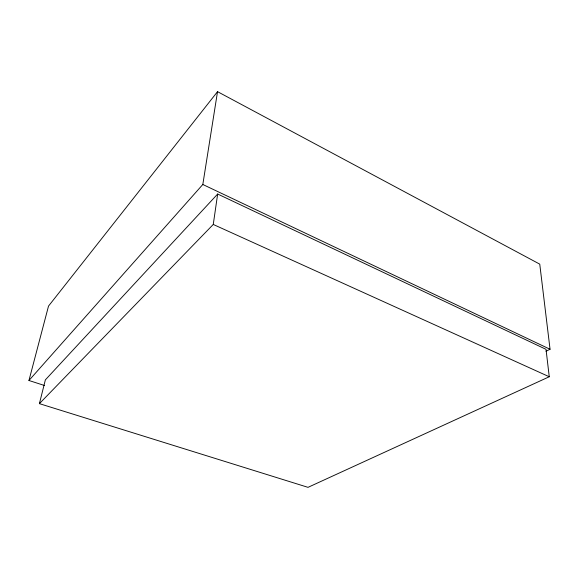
<?xml version="1.0" encoding="UTF-8"?>
<svg xmlns="http://www.w3.org/2000/svg" width="579" height="579" viewBox="0 0 579 579"><rect width="100%" height="100%" fill="white"/><g stroke="black" fill="none" stroke-linecap="round" stroke-linejoin="round"><path stroke-width="0.87" d="M39.401 403.65L213.26 224.449L217.661 194.023L546.026 349.347L549.254 376.755L308.014 487.344L39.401 403.65L45.365 379.875L217.661 194.023M44.409 385.476L28.95 380.497L202.816 184.484L217.53 91.656L539.758 264.147L550.05 349.26L545.997 351.243M28.95 380.497L48.52 306.081L217.53 91.656M213.26 224.449L549.254 376.755M202.816 184.484L550.05 349.26"/></g></svg>
